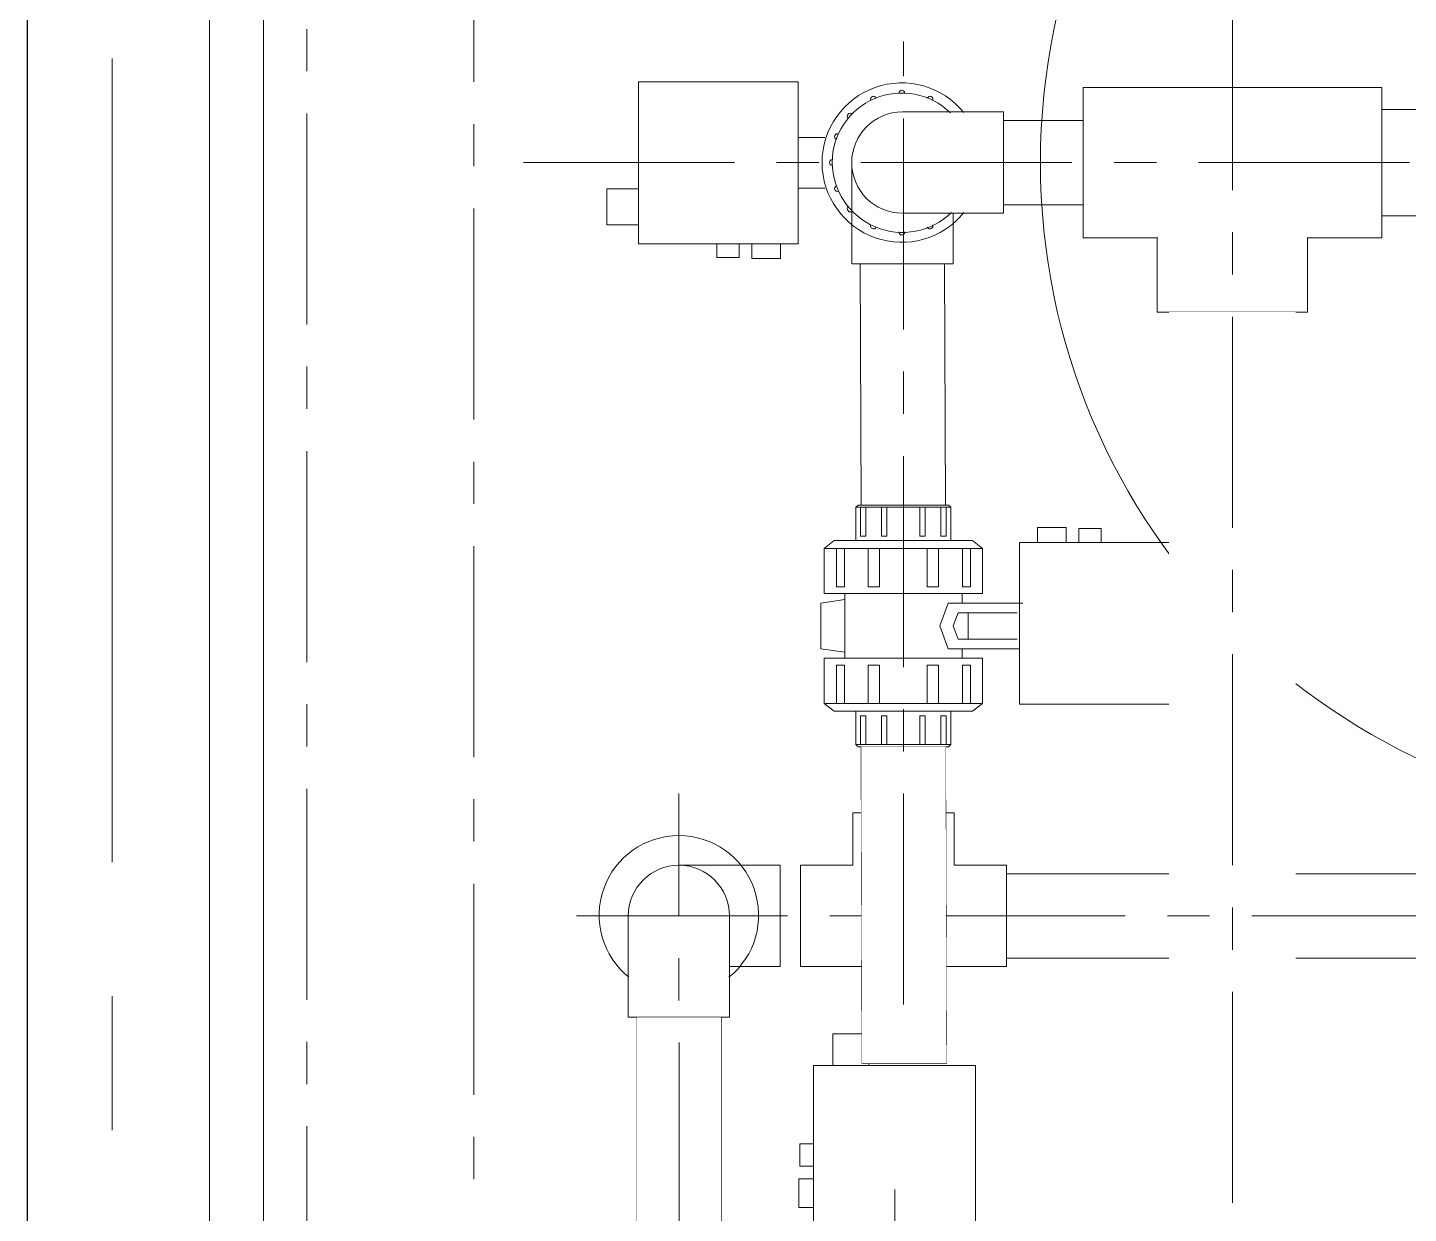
# Model space of a CAD drawing. Header units: millimetres. Extents: x 3795014 to 4300160, y 3869364 to 4016788.
# Drawn here: x 4220033 to 4220851, y 3927063 to 3927765 of the extents above; entities that cross this region are included whole.
import ezdxf

# ---------------------------------------------------------------- set-up
doc = ezdxf.new("R2010")
doc.units = ezdxf.units.MM
doc.set_wipeout_variables(frame=1)
doc.linetypes.add('CENTER', pattern=[2, 1.25, -0.25, 0.25, -0.25])
doc.linetypes.add('осевая2', pattern=[28.575, 19.05, -3.175, 3.175, -3.175])
for name, color, linetype, lineweight in [('Дополнительная', 7, 'Continuous', 18), ('Констр.', 7, 'Continuous', 30), ('оси', 7, 'осевая2', 13)]:
    doc.layers.add(name, color=color, linetype=linetype, lineweight=lineweight)

msp = doc.modelspace()

# ---------------------------------------------------------------- linework, layer by layer
at = {"layer": 'Дополнительная', "linetype": 'CENTER', "ltscale": 100}
for p, q in [((4220198.15, 3923989.22, 0), (4220198.15, 3928999.53, 0)), ((4220546.45, 3926004.3), (4220546.45, 3927076.77, 0))]:
    msp.add_line(p, q, dxfattribs=at)
at = {"layer": 'Дополнительная', "ltscale": 25}
for p, q in [((4220657.95, 3927640.54), (4220657.95, 3927729.54)), ((4220657.95, 3927729.54), (4220746.45, 3927729.54)), ((4220834.95, 3927729.54), (4220746.45, 3927729.54)), ((4220834.95, 3927640.54), (4220834.95, 3927729.54)), ((4220610.94, 3927715.11), (4220550.94, 3927715.11)), ((4220610.94, 3927655.11), (4220610.94, 3927715.11)), ((4220489.26, 3927705.71), (4220489.26, 3927664.5)), ((4220504.97, 3927700.07), (4220489.26, 3927700.07)), ((4220520.94, 3927625.11), (4220520.94, 3927685.11)), ((4220505.02, 3927669.89), (4220489.26, 3927669.89)), ((4220550.94, 3927655.11), (4220610.94, 3927655.11)), ((4220580.94, 3927655.11), (4220580.94, 3927625.11)), ((4220702.2, 3927640.54), (4220657.95, 3927640.54)), ((4220701.95, 3927640.79), (4220701.95, 3927596.54)), ((4220790.7, 3927640.54), (4220834.95, 3927640.54)), ((4220790.95, 3927640.79), (4220790.95, 3927596.54)), ((4220580.94, 3927625.11), (4220520.94, 3927625.11)), ((4220790.95, 3927596.54), (4220701.95, 3927596.54)), ((4220620.41, 3927391.44, 0), (4220620.41, 3927432.64, 0)), ((4220521.53, 3927268.86), (4220521.53, 3927299.86)), ((4220521.53, 3927299.86), (4220581.53, 3927299.86)), ((4220581.53, 3927299.86), (4220581.53, 3927268.86)), ((4220478.56, 3927268.86, 0), (4220418.56, 3927268.86, 0)), ((4220478.56, 3927208.86, 0), (4220478.56, 3927268.86, 0)), ((4220490.53, 3927208.86), (4220490.53, 3927268.86)), ((4220490.53, 3927268.86), (4220521.53, 3927268.86)), ((4220612.53, 3927268.86), (4220581.53, 3927268.86)), ((4220612.53, 3927208.86), (4220612.53, 3927268.86)), ((4220388.56, 3927178.86, 0), (4220388.56, 3927238.86, 0)), ((4220448.56, 3927238.86, 0), (4220448.56, 3927178.86, 0)), ((4220448.56, 3927208.86, 0), (4220478.56, 3927208.86, 0)), ((4220612.53, 3927208.86), (4220490.53, 3927208.86)), ((4220448.56, 3927178.86, 0), (4220388.56, 3927178.86, 0))]:
    msp.add_line(p, q, dxfattribs=at)
at = {"layer": 'Дополнительная'}
for p, q in [((4220523.46, 3927480.97), (4220524.78, 3927482.24)), ((4220523.46, 3927480.97), (4220579.59, 3927480.97)), ((4220523.46, 3927480.97), (4220579.59, 3927480.97)), ((4220523.46, 3927480.97), (4220523.46, 3927461.14)), ((4220524.78, 3927482.24), (4220578.27, 3927482.24)), ((4220524.78, 3927482.24), (4220578.27, 3927482.24)), ((4220526.16, 3927480.97), (4220529.34, 3927480.97)), ((4220526.16, 3927463.86), (4220526.16, 3927480.97)), ((4220529.34, 3927480.97), (4220529.34, 3927463.86)), ((4220538.56, 3927480.97), (4220541.75, 3927480.97)), ((4220538.56, 3927463.86), (4220538.56, 3927480.97)), ((4220541.75, 3927480.97), (4220541.75, 3927463.86)), ((4220564.49, 3927480.97), (4220561.31, 3927480.97)), ((4220561.31, 3927480.97), (4220561.31, 3927463.86)), ((4220564.49, 3927463.86), (4220564.49, 3927480.97)), ((4220576.89, 3927480.97), (4220573.71, 3927480.97)), ((4220573.71, 3927480.97), (4220573.71, 3927463.86)), ((4220576.89, 3927463.86), (4220576.89, 3927480.97)), ((4220579.59, 3927480.97), (4220578.27, 3927482.24)), ((4220579.59, 3927480.97), (4220579.59, 3927461.14)), ((4220504.59, 3927456.59), (4220510.54, 3927461.14)), ((4220504.59, 3927429.77, 0), (4220504.59, 3927456.59, 0)), ((4220504.59, 3927456.59), (4220598.46, 3927456.59)), ((4220551.53, 3927461.14), (4220510.54, 3927461.14)), ((4220511.83, 3927433.77), (4220511.83, 3927456.59)), ((4220516.57, 3927456.59), (4220516.57, 3927433.77)), ((4220529.34, 3927463.86), (4220526.16, 3927463.86)), ((4220575.72, 3927461.14), (4220527.33, 3927461.14)), ((4220530.63, 3927433.77), (4220530.63, 3927456.59)), ((4220537.34, 3927456.59), (4220537.34, 3927433.77)), ((4220541.75, 3927463.86), (4220538.56, 3927463.86)), ((4220551.53, 3927461.14), (4220592.51, 3927461.14)), ((4220561.31, 3927463.86), (4220564.49, 3927463.86)), ((4220565.71, 3927456.59), (4220565.71, 3927433.77)), ((4220572.42, 3927433.77), (4220572.42, 3927456.59)), ((4220573.71, 3927463.86), (4220576.89, 3927463.86)), ((4220586.48, 3927456.59), (4220586.48, 3927433.77)), ((4220591.23, 3927433.77), (4220591.23, 3927456.59)), ((4220598.46, 3927456.59), (4220592.51, 3927461.14)), ((4220598.46, 3927456.59), (4220598.46, 3927429.77)), ((4220516.57, 3927433.77), (4220511.83, 3927433.77)), ((4220537.34, 3927433.77), (4220530.63, 3927433.77)), ((4220565.71, 3927433.77), (4220572.42, 3927433.77)), ((4220586.48, 3927433.77), (4220591.23, 3927433.77)), ((4220516.78, 3927426.27), (4220502.69, 3927424.16)), ((4220502.69, 3927424.16), (4220502.69, 3927397.09, 0)), ((4220598.46, 3927429.77), (4220504.59, 3927429.77)), ((4220516.78, 3927401.66), (4220516.78, 3927429.77)), ((4220578.04, 3927424.18), (4220573.04, 3927410.63)), ((4220622.26, 3927424.18), (4220578.04, 3927424.18)), ((4220586.27, 3927424.18), (4220586.27, 3927429.77)), ((4220583.96, 3927418.48), (4220581.07, 3927410.63)), ((4220586.27, 3927418.48), (4220583.96, 3927418.48)), ((4220618.92, 3927418.48), (4220586.27, 3927418.48)), ((4220589.97, 3927418.48), (4220589.97, 3927402.77)), ((4220573.04, 3927410.63), (4220578.04, 3927397.07)), ((4220583.96, 3927402.77), (4220581.07, 3927410.63)), ((4220516.78, 3927391.49), (4220516.78, 3927401.66)), ((4220586.27, 3927402.77), (4220583.96, 3927402.77)), ((4220618.92, 3927402.77), (4220586.27, 3927402.77)), ((4220516.78, 3927394.99), (4220502.69, 3927397.09)), ((4220504.59, 3927364.66), (4220504.59, 3927391.49)), ((4220598.46, 3927391.49), (4220504.59, 3927391.49)), ((4220620.41, 3927397.07), (4220578.04, 3927397.07)), ((4220586.27, 3927391.49), (4220586.27, 3927397.07)), ((4220598.46, 3927364.66), (4220598.46, 3927391.49)), ((4220511.83, 3927387.48), (4220511.83, 3927364.66)), ((4220516.57, 3927387.48), (4220511.83, 3927387.48)), ((4220516.57, 3927364.66), (4220516.57, 3927387.48)), ((4220530.63, 3927387.48), (4220530.63, 3927364.66)), ((4220537.34, 3927387.48), (4220530.63, 3927387.48)), ((4220537.34, 3927364.66), (4220537.34, 3927387.48)), ((4220565.71, 3927387.48), (4220572.42, 3927387.48)), ((4220565.71, 3927364.66), (4220565.71, 3927387.48)), ((4220572.42, 3927387.48), (4220572.42, 3927364.66)), ((4220586.48, 3927387.48), (4220591.23, 3927387.48)), ((4220586.48, 3927364.66), (4220586.48, 3927387.48)), ((4220591.23, 3927387.48), (4220591.23, 3927364.66)), ((4220504.59, 3927364.66), (4220510.54, 3927360.12)), ((4220504.59, 3927364.66), (4220598.46, 3927364.66)), ((4220504.59, 3927364.66), (4220598.46, 3927364.66)), ((4220551.53, 3927360.12), (4220510.54, 3927360.12)), ((4220523.46, 3927340.29), (4220523.46, 3927360.12)), ((4220551.53, 3927360.12), (4220592.51, 3927360.12)), ((4220579.59, 3927340.29), (4220579.59, 3927360.12)), ((4220598.46, 3927364.66), (4220592.51, 3927360.12)), ((4220529.34, 3927357.39), (4220526.16, 3927357.39)), ((4220526.16, 3927357.39), (4220526.16, 3927340.29)), ((4220529.34, 3927340.29), (4220529.34, 3927357.39)), ((4220541.75, 3927357.39), (4220538.56, 3927357.39)), ((4220538.56, 3927357.39), (4220538.56, 3927340.29)), ((4220541.75, 3927340.29), (4220541.75, 3927357.39)), ((4220561.31, 3927357.39), (4220564.49, 3927357.39)), ((4220561.31, 3927340.29), (4220561.31, 3927357.39)), ((4220564.49, 3927357.39), (4220564.49, 3927340.29)), ((4220573.71, 3927357.39), (4220576.89, 3927357.39)), ((4220573.71, 3927340.29), (4220573.71, 3927357.39)), ((4220576.89, 3927357.39), (4220576.89, 3927340.29)), ((4220523.46, 3927340.29), (4220524.78, 3927339.02)), ((4220523.46, 3927340.29), (4220579.59, 3927340.29)), ((4220523.46, 3927340.29), (4220579.59, 3927340.29)), ((4220524.78, 3927339.02), (4220578.27, 3927339.02)), ((4220524.78, 3927339.02), (4220578.27, 3927339.02)), ((4220526.16, 3927340.29), (4220529.34, 3927340.29)), ((4220538.56, 3927340.29), (4220541.75, 3927340.29)), ((4220564.49, 3927340.29), (4220561.31, 3927340.29)), ((4220576.89, 3927340.29), (4220573.71, 3927340.29)), ((4220579.59, 3927340.29), (4220578.27, 3927339.02))]:
    msp.add_line(p, q, dxfattribs=at)
at = {"layer": 'Дополнительная', "ltscale": 25, "elevation": 0}
for points in [[(4220172.47, 3921971.46), (4220172.47, 3928907.32), (4220140.47, 3928907.32), (4220140.47, 3921971.46)], [(4220489.26, 3927732.96), (4220489.26, 3927637.02), (4220394.64, 3927637.02), (4220394.64, 3927732.96)], [(4220394.64, 3927669.63), (4220394.64, 3927648.3), (4220375.83, 3927648.3), (4220375.83, 3927669.63)], [(4220454.22, 3927637.02), (4220454.22, 3927628.87), (4220441.05, 3927628.87), (4220441.05, 3927637.02)], [(4220461.74, 3927637.02), (4220461.74, 3927628.24), (4220478.67, 3927628.24), (4220478.67, 3927637.02)], [(4220647.93, 3927460.13), (4220647.93, 3927468.91), (4220631, 3927468.91), (4220631, 3927460.13)], [(4220655.45, 3927460.13), (4220655.45, 3927468.28), (4220668.62, 3927468.28), (4220668.62, 3927460.13)], [(4220620.41, 3927364.19), (4220620.41, 3927460.13), (4220715.03, 3927460.13), (4220715.03, 3927364.19)], [(4220715.03, 3927427.52), (4220715.03, 3927448.84), (4220733.84, 3927448.84), (4220733.84, 3927427.52)], [(4220393.56, 3927178.86), (4220393.35, 3926755.93), (4220443.35, 3926755.93), (4220443.56, 3927178.86)], [(4220530.97, 3927150.19), (4220509.65, 3927150.19), (4220509.65, 3927169), (4220530.97, 3927169)], [(4220594.3, 3927055.58), (4220498.36, 3927055.58), (4220498.36, 3927150.19), (4220594.3, 3927150.19)], [(4220498.36, 3927090.62), (4220490.21, 3927090.62), (4220490.21, 3927103.79), (4220498.36, 3927103.79)], [(4220498.36, 3927083.09), (4220489.58, 3927083.09), (4220489.58, 3927066.16), (4220498.36, 3927066.16)]]:
    msp.add_lwpolyline(points, close=True, dxfattribs=at)
at = {"layer": 'Дополнительная', "ltscale": 25}
for points in [[(4220657.95, 3927710.04), (4220610.94, 3927710.11), (4220610.94, 3927660.11), (4220657.95, 3927660.04)], [(4220834.94, 3927716.56), (4220866.44, 3927716.57), (4220866.45, 3927653.57), (4220834.95, 3927653.56)], [(4220525.94, 3927625.11), (4220526.53, 3927482.24), (4220576.53, 3927482.24), (4220575.94, 3927625.11)], [(4220526.53, 3927339.02), (4220527.11, 3927151.46), (4220577.11, 3927151.46), (4220576.53, 3927339.02)], [(4222237.66, 3927213.86), (4220612.53, 3927213.86), (4220612.53, 3927263.86), (4222237.66, 3927263.86)]]:
    msp.add_lwpolyline(points, close=True, dxfattribs=at)
msp.add_circle((4221023.23, 3927685.09), 390.5, dxfattribs=at)
for centre, radius, start, end in [((4220550.58, 3927685.11), 47.21, 38.8853, 180), ((4220550.58, 3927685.11), 41.22, 45.63379, 180), ((4220550.58, 3927726.21), 1.73, 0, 180), ((4220533.86, 3927722.66), 1.73, 24, 204), ((4220567.3, 3927722.66), 1.73, 336, 156), ((4220520.03, 3927712.61), 1.73, 48, 228), ((4220550.94, 3927685.11), 30, 90, 270), ((4220512.47, 3927700.51), 1.73, 68, 248), ((4220550.58, 3927685.11), 47.21, 180, 321.1147), ((4220509.47, 3927685.11), 1.73, 90, 270), ((4220551.07, 3927685.46), 41.71, 180.49044, 314.02019), ((4220512.47, 3927669.71), 1.73, 112, 292), ((4220520.03, 3927657.6), 1.73, 132, 312), ((4220533.86, 3927647.55), 1.73, 156, 336), ((4220567.3, 3927647.55), 1.73, 204, 24), ((4220550.58, 3927644), 1.73, 180, 0), ((4220418.56, 3927239.23, 0), 47.21, 90, 231.1147), ((4220418.56, 3927239.23, 0), 47.21, 308.8853, 90), ((4220418.56, 3927238.86, 0), 30, 0, 180)]:
    msp.add_arc(centre, radius, start, end, dxfattribs=at)
at = {"layer": 'Констр.', "ltscale": 200}
msp.add_lwpolyline([(4220032.73, 3921875.59), (4220032.73, 3929075.59), (4229334.59, 3929075.59), (4229334.59, 3921875.59)], close=True, dxfattribs=at)
at = {"layer": 'оси', "ltscale": 25}
msp.add_line((4220082.73, 3929175.59), (4220082.73, 3920275.59), dxfattribs=at)

# ---------------------------------------------------------------- next in the draw order: wipeouts: each hides what was drawn before it
at = {"ltscale": 25}
for points in [[(4220334.57, 3928804.19), (4220334.57, 3926907.46), (4220259.57, 3926907.46), (4220259.57, 3928804.19)], [(4220393.56, 3927178.86), (4220393.35, 3926755.93), (4220443.35, 3926755.93), (4220443.56, 3927178.86)]]:
    msp.add_wipeout(points, dxfattribs=at).translate(0, 0, 0).dxf.layer = 'Дополнительная'
msp.add_wipeout([(4220783.95, 3927059.08), (4220783.95, 3927596.54), (4220708.95, 3927596.54), (4220708.95, 3927059.08)], dxfattribs=at).dxf.layer = 'Дополнительная'

# ---------------------------------------------------------------- next in the draw order: linework, layer by layer
at = {"layer": 'Дополнительная', "linetype": 'CENTER', "ltscale": 100}
for p, q in [((4220297.07, 3926732.91, 0), (4220297.07, 3928979.53, 0)), ((4220746.45, 3927793.82), (4220746.45, 3926876.95, 0)), ((4220326.42, 3927685.15, 0), (4221595.91, 3927685.07, 0)), ((4220419.14, 3926638.79, 0), (4220418.49, 3927311.45, 0)), ((4220357.96, 3927238.86, 0), (4223371.68, 3927238.86, 0))]:
    msp.add_line(p, q, dxfattribs=at)

# ---------------------------------------------------------------- next in the draw order: wipeouts: each hides what was drawn before it
at = {"ltscale": 25}
msp.add_wipeout([(4220526.53, 3927339.02), (4220527.11, 3927151.46), (4220577.11, 3927151.46), (4220576.53, 3927339.02)], dxfattribs=at).dxf.layer = 'Дополнительная'

# ---------------------------------------------------------------- next in the draw order: linework, layer by layer
at = {"layer": 'Дополнительная', "linetype": 'CENTER', "ltscale": 100}
msp.add_line((4220551.53, 3927186.29), (4220551.53, 3927756.78), dxfattribs=at)

doc.saveas('drawing.dxf')
